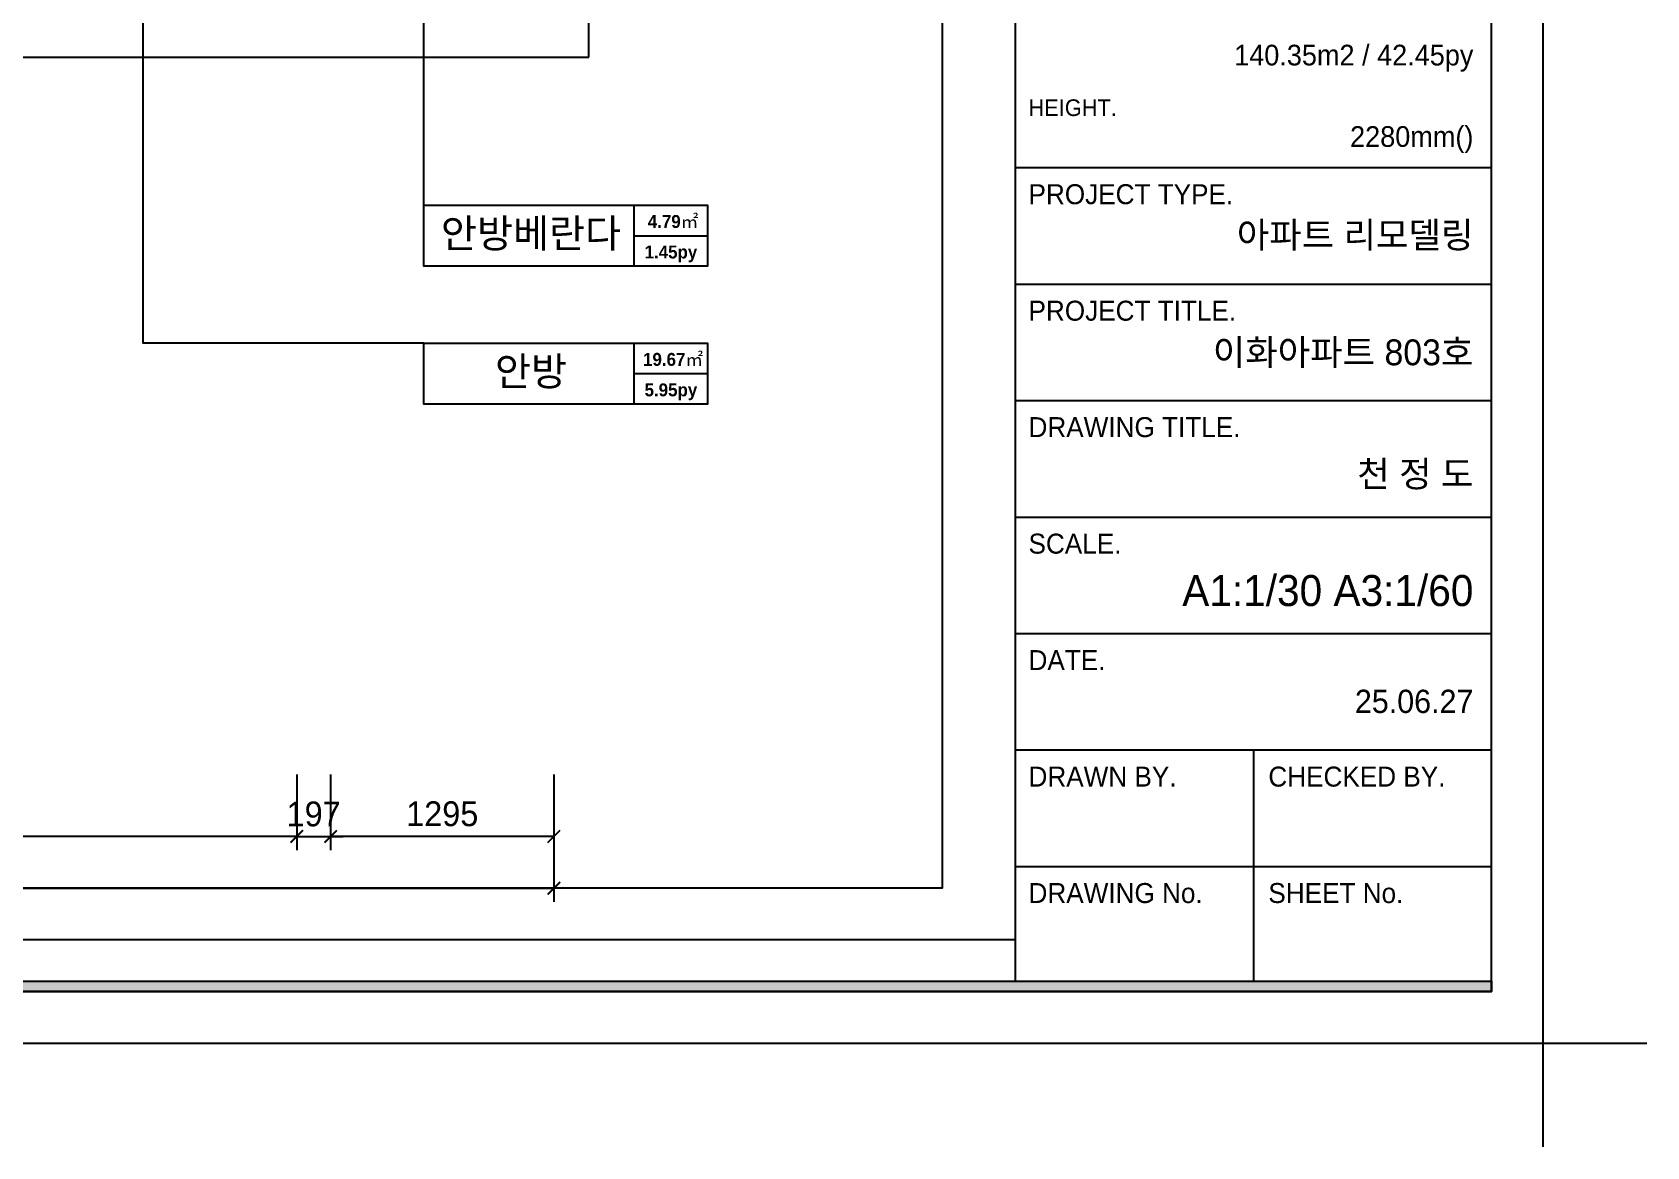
# Model space of a CAD drawing. Header units: millimetres. Extents: x 332171 to 384371, y 54317 to 89920.
# Drawn here: x 375007 to 384371, y 54317 to 60783 of the extents above; entities that cross this region are included whole.
import ezdxf
from ezdxf.enums import TextEntityAlignment as Align

# ---------------------------------------------------------------- set-up
doc = ezdxf.new("R2010")
doc.units = ezdxf.units.MM
doc.header["$LTSCALE"] = 60
for name, color, linetype in [('0-ELC TEXT', 7, 'Continuous'), ('03-TEXT', 3, 'Continuous'), ('07-DIM WAL', 5, 'Continuous'), ('2CONTINUOUS', 2, 'Continuous'), ('FORM(YOURNAME)-1', 1, 'Continuous'), ('FORM(YOURNAME)-11', 1, 'Continuous')]:
    doc.layers.add(name, color=color, linetype=linetype)
doc.styles.add('YOURNAME', font='HY울릉도M.TTF')
doc.styles.add('넥슨고딕', font='NEXONLv1GothicBold.ttf')
doc.styles.add('코레일둥고', font='Korail_Round_Gothic_Medium.ttf')
doc.dimstyles.new('YOURNAME-80', dxfattribs={"dimscale": 80, "dimtxt": 1.8, "dimasz": 0.9, "dimexe": 1, "dimexo": 3, "dimgap": 0.7, "dimtad": 1, "dimdec": 0, "dimzin": 0, "dimdsep": 46, "dimtxsty": 'YOURNAME', "dimblk": 'ARCHTICK', "dimcen": 0, "dimclrd": 1, "dimclre": 1, "dimclrt": 7, "dimadec": 0, "dimazin": 0, "dimtfac": 1, "dimtdec": 0, "dimtix": 1, "dimtmove": 2, "dimatfit": 3, "dimldrblk": 'ARCHTICK', "dimfxl": 1, "dimtolj": 1, "dimtzin": 0, "dimarcsym": 0})

# ---------------------------------------------------------------- blocks, each defined once
blk = doc.blocks.new('FORM-ELEVATION')
at = {"layer": 'FORM(YOURNAME)-11'}
h = blk.add_hatch(color=256, dxfattribs=at)
h.dxf.hatch_style = 1
h.paths.add_polyline_path([(-10309, 35708), (71691, 35708), (71691, 35508), (-10309, 35508)])
h.paths.add_polyline_path([(-10309, -21492), (71691, -21492), (71691, -21692), (-10309, -21692)])
at = {"layer": 'Defpoints', "color": 158}
for p, q in [((62481, 35508), (62481, -21492)), ((62481, -20692), (-10309, -20692))]:
    blk.add_line(p, q, dxfattribs=at)
for points in [[(-10309, -21692), (71691, -21692), (71691, 35708), (-10309, 35708)], [(-8309, 33708), (61071, 33708), (61071, -19692), (-8309, -19692)]]:
    blk.add_lwpolyline(points, close=True, dxfattribs=at)
at = {"layer": 'Defpoints', "color": 1}
blk.add_lwpolyline([(72691, -24692), (72691, -22692), (74691, -22692)], dxfattribs=at)
at = {"layer": 'FORM(YOURNAME)-11', "color": 14}
for p, q in [((62481, -5756), (71691, -5756)), ((62481, -8009), (71691, -8009)), ((62481, -10261), (71691, -10261)), ((62481, -12514), (71691, -12514)), ((62481, -14766), (71691, -14766)), ((62481, -17019), (71691, -17019)), ((67086, -17019), (67086, -21492)), ((62481, -19271), (71691, -19271))]:
    blk.add_line(p, q, dxfattribs=at)
at = {"layer": 'FORM(YOURNAME)-11', "color": 250}
blk.add_lwpolyline([(-11309, -22692), (72691, -22692), (72691, 36708), (-11309, 36708)], close=True, dxfattribs=at)
at = {"layer": 'FORM(YOURNAME)-11'}
blk.add_lwpolyline([(-10309, -21492), (71691, -21492), (71691, -21692), (-10309, -21692)], close=True, dxfattribs=at)
at = {"layer": 'FORM(YOURNAME)-11', "color": 251, "style": 'YOURNAME'}
blk.add_text('HEIGHT.', height=321.8, dxfattribs=at).set_placement((62739, -4598), align=Align.MIDDLE_LEFT)
at = {"layer": 'FORM(YOURNAME)-11', "color": 14, "style": 'YOURNAME'}
for s, height, p in [('PROJECT TYPE.', 386.14, (62739, -6271)), ('PROJECT TITLE.', 386.14, (62739, -8524)), ('DRAWING TITLE.', 386.14, (62739, -10776)), ('SCALE.', 386.1, (62739, -13029)), ('DATE.', 386.1, (62739, -15281)), ('DRAWN BY.', 386.1, (62739, -17534)), ('CHECKED BY.', 386.14, (67376, -17534)), ('DRAWING No.', 386.14, (62739, -19786)), ('SHEET No.', 386.1, (67376, -19786))]:
    blk.add_text(s, height=height, dxfattribs=at).set_placement(p, align=Align.MIDDLE_LEFT)
at = {"layer": 'FORM(YOURNAME)-11', "color": 3, "style": 'YOURNAME'}
for tag, height, p in [('1', 450, (71041, -1219)), ('2', 450, (71041, -1863)), ('3', 450, (71041, -3150)), ('4', 450, (71041, -5081)), ('5', 515, (71041, -7398)), ('6', 515, (71041, -9650)), ('7', 515, (71041, -11903)), ('8', 515, (71041, -14155)), ('9', 515, (71041, -16408)), ('10', 515, (66791, -18596)), ('11', 515, (71041, -18660)), ('12', 515, (66791, -20848)), ('13', 515, (71041, -20848))]:
    blk.add_attdef(tag, text='', height=height, dxfattribs=at).set_placement(p, align=Align.MIDDLE_RIGHT)
blk = doc.blocks.new('_ArchTick')
at = {"color": 0, "linetype": 'ByBlock', "const_width": 0.15}
blk.add_lwpolyline([(-0.5, -0.5), (0.5, 0.5)], dxfattribs=at)
blk = doc.blocks.new('*D75')
at = {"layer": '07-DIM WAL', "color": 1, "lineweight": -2}
for p, q in [((376736.9, 56477.2), (376736.9, 56037.2)), ((378031.9, 56477.2), (378031.9, 56037.2)), ((378031.9, 56117.2), (376736.9, 56117.2))]:
    blk.add_line(p, q, dxfattribs=at)
at = {"layer": 'Defpoints', "color": 0}
for p in [(376736.9, 56717.2), (378031.9, 56717.2), (376736.9, 56117.2)]:
    blk.add_point(p, dxfattribs=at)
at = {"layer": '07-DIM WAL', "color": 1, "lineweight": -2, "xscale": 72, "yscale": 72, "zscale": 72, "rotation": 180}
blk.add_blockref('_ArchTick', (376736.9, 56117.2), dxfattribs=at)
at = {"layer": '07-DIM WAL', "color": 1, "lineweight": -2, "xscale": 72, "yscale": 72, "zscale": 72}
blk.add_blockref('_ArchTick', (378031.9, 56117.2), dxfattribs=at)
at = {"layer": '07-DIM WAL', "color": 7, "insert": (377384.4, 56248), "char_height": 144, "attachment_point": 5, "style": 'YOURNAME'}
blk.add_mtext('\\A1;1295', dxfattribs=at)
blk = doc.blocks.new('*D76')
at = {"layer": '07-DIM WAL', "color": 1, "lineweight": -2}
for p, q in [((372263.4, 56477.2), (372263.4, 56037.2)), ((376540.4, 56477.2), (376540.4, 56037.2)), ((376540.4, 56117.2), (372263.4, 56117.2))]:
    blk.add_line(p, q, dxfattribs=at)
at = {"layer": 'Defpoints', "color": 0}
for p in [(372263.4, 56717.2), (376540.4, 56717.2), (372263.4, 56117.2)]:
    blk.add_point(p, dxfattribs=at)
at = {"layer": '07-DIM WAL', "color": 1, "lineweight": -2, "xscale": 72, "yscale": 72, "zscale": 72, "rotation": 180}
blk.add_blockref('_ArchTick', (372263.4, 56117.2), dxfattribs=at)
at = {"layer": '07-DIM WAL', "color": 1, "lineweight": -2, "xscale": 72, "yscale": 72, "zscale": 72}
blk.add_blockref('_ArchTick', (376540.4, 56117.2), dxfattribs=at)
at = {"layer": '07-DIM WAL', "color": 7, "insert": (374401.9, 56246.8), "char_height": 144, "attachment_point": 5, "style": 'YOURNAME'}
blk.add_mtext('\\A1;4277', dxfattribs=at)
blk = doc.blocks.new('*D81')
at = {"layer": '07-DIM WAL', "color": 1, "lineweight": -2}
for p, q in [((376540.4, 56477.2), (376540.4, 56037.2)), ((376736.9, 56477.2), (376736.9, 56037.2)), ((376540.4, 56117.2), (376468.4, 56117.2)), ((376540.4, 56117.2), (376736.9, 56117.2)), ((376736.9, 56117.2), (376808.9, 56117.2))]:
    blk.add_line(p, q, dxfattribs=at)
at = {"layer": 'Defpoints', "color": 0}
for p in [(376540.4, 56717.2), (376736.9, 56717.2), (376736.9, 56117.2)]:
    blk.add_point(p, dxfattribs=at)
at = {"layer": '07-DIM WAL', "color": 1, "lineweight": -2, "xscale": 72, "yscale": 72, "zscale": 72}
blk.add_blockref('_ArchTick', (376540.4, 56117.2), dxfattribs=at)
at = {"layer": '07-DIM WAL', "color": 1, "lineweight": -2, "xscale": 72, "yscale": 72, "zscale": 72, "rotation": 180}
blk.add_blockref('_ArchTick', (376736.9, 56117.2), dxfattribs=at)
at = {"layer": '07-DIM WAL', "color": 7, "insert": (376638.6, 56247), "char_height": 144, "attachment_point": 5, "style": 'YOURNAME'}
blk.add_mtext('\\A1;197', dxfattribs=at)
blk = doc.blocks.new('*D62')
at = {"layer": '07-DIM WAL', "color": 1, "lineweight": -2}
for p, q in [((364346.4, 56477.2), (364346.4, 55737.2)), ((378031.9, 56477.2), (378031.9, 55737.2)), ((364346.4, 55817.2), (378031.9, 55817.2))]:
    blk.add_line(p, q, dxfattribs=at)
at = {"layer": 'Defpoints', "color": 0}
for p in [(364346.4, 56717.2), (378031.9, 56717.2), (378031.9, 55817.2)]:
    blk.add_point(p, dxfattribs=at)
at = {"layer": '07-DIM WAL', "color": 1, "lineweight": -2, "xscale": 72, "yscale": 72, "zscale": 72, "rotation": 180}
blk.add_blockref('_ArchTick', (364346.4, 55817.2), dxfattribs=at)
at = {"layer": '07-DIM WAL', "color": 1, "lineweight": -2, "xscale": 72, "yscale": 72, "zscale": 72}
blk.add_blockref('_ArchTick', (378031.9, 55817.2), dxfattribs=at)
at = {"layer": '07-DIM WAL', "color": 7, "insert": (371189.1, 55948.3), "char_height": 144, "attachment_point": 5, "style": 'YOURNAME'}
blk.add_mtext('\\A1;13686', dxfattribs=at)
blk = doc.blocks.new('floorplan')
at = {"layer": '2CONTINUOUS'}
blk.add_line((384977.9, 93050.4), (384977.9, 93300.4), dxfattribs=at)
blk.add_lwpolyline([(374708.9, 89442.4), (374708.9, 91807.4), (375608.9, 91807.4), (375608.9, 93050.4), (384977.9, 93050.4)], dxfattribs=at)
blk = doc.blocks.new('CJSWJD')
blk.add_blockref('floorplan', (-6742.6, -32411.6))

msp = doc.modelspace()

# ---------------------------------------------------------------- linework, layer by layer
at = {"layer": '0-ELC TEXT'}
for p, q in [((378497.6, 59425.7), (378497.6, 59779.4)), ((378497.6, 59602.5), (378922.2, 59602.5)), ((378497.6, 58625.7), (378497.6, 58979.4)), ((378497.6, 58802.5), (378922.2, 58802.5))]:
    msp.add_line(p, q, dxfattribs=at)
for points in [[(377277.6, 58979.4), (375650.2, 58979.4), (375650.2, 61291.6)], [(377277.6, 59779.4), (377277.6, 61291.6)]]:
    msp.add_lwpolyline(points, dxfattribs=at)
for points in [[(377277.6, 59779.4), (378922.2, 59779.4), (378922.2, 59425.7), (377277.6, 59425.7)], [(377277.6, 58979.4), (378922.2, 58979.4), (378922.2, 58625.7), (377277.6, 58625.7)]]:
    msp.add_lwpolyline(points, close=True, dxfattribs=at)

# ---------------------------------------------------------------- block references
msp.add_blockref('CJSWJD', (0, 0))
at = {"layer": 'FORM(YOURNAME)-1'}
ref = msp.add_blockref('FORM-ELEVATION', (361963.4, 61724.8), dxfattribs=dict(at, xscale=0.3000000000000002, yscale=0.3000000000000002, zscale=0.3000000000000002))
ref.add_attrib('9', '25.06.27', dxfattribs={"layer": 'FORM(YOURNAME)-11', "color": 3, "height": 135, "style": 'YOURNAME'}).set_placement((383365.6, 56901.1), align=Align.MIDDLE_RIGHT)
ref.add_attrib('8', 'A1:1/30 A3:1/60', dxfattribs={"layer": 'FORM(YOURNAME)-11', "color": 3, "height": 180, "style": 'YOURNAME'}).set_placement((383365.6, 57544), align=Align.MIDDLE_RIGHT)
ref.add_attrib('7', '천 정 도', dxfattribs={"layer": 'FORM(YOURNAME)-11', "color": 3, "height": 150, "style": 'YOURNAME'}).set_placement((383365.6, 58220.6), align=Align.MIDDLE_RIGHT)
ref.add_attrib('6', '이화아파트 803호', dxfattribs={"layer": 'FORM(YOURNAME)-11', "color": 3, "height": 150, "style": 'YOURNAME'}).set_placement((383365.6, 58926), align=Align.MIDDLE_RIGHT)
ref.add_attrib('5', '아파트 리모델링', dxfattribs={"layer": 'FORM(YOURNAME)-11', "color": 3, "height": 150, "style": 'YOURNAME'}).set_placement((383365.6, 59606.8), align=Align.MIDDLE_RIGHT)
ref.add_attrib('3', '140.35m2 / 42.45py', dxfattribs={"layer": 'FORM(YOURNAME)-11', "color": 3, "height": 120, "style": 'YOURNAME'}).set_placement((383365.6, 60650.5), align=Align.MIDDLE_RIGHT)
ref.add_attrib('4', '2280mm()', dxfattribs={"layer": 'FORM(YOURNAME)-11', "color": 3, "height": 120, "style": 'YOURNAME'}).set_placement((383365.6, 60178.1), align=Align.MIDDLE_RIGHT)

# ---------------------------------------------------------------- texts
at = {"layer": '03-TEXT'}
for s, height, style, p in [('안방베란다', 166.67, '코레일둥고', (377899.4, 59533.1)), ('4.79㎡', 75, '넥슨고딕', (378723.2, 59647.6)), ('1.45py', 75, '넥슨고딕', (378710.8, 59470.7)), ('안방', 166.67, '코레일둥고', (377899.4, 58733.1)), ('19.67㎡', 75, '넥슨고딕', (378723.2, 58847.6)), ('5.95py', 75, '넥슨고딕', (378710.8, 58670.7))]:
    msp.add_text(s, height=height, dxfattribs=dict(at, style=style)).set_placement(p, align=Align.CENTER)

# ---------------------------------------------------------------- dimensions: what is measured, and where the dimension line sits
at = {"layer": '07-DIM WAL'}
for base, p1, p2, picture, middle in [((378031.9151, 55817.2356), (364346.3589, 56717.2356), (378031.9151, 56717.2356), '*D62', (371189.137, 55948.3036)), ((372263.4, 56117.2), (376540.4, 56717.2), (372263.4, 56717.2), '*D76', (374401.9, 56246.8)), ((376736.9151, 56117.2356), (376540.3589, 56717.2356), (376736.9151, 56717.2356), '*D81', (376638.637, 56246.9613)), ((376736.9, 56117.2), (378031.9, 56717.2), (376736.9, 56717.2), '*D75', (377384.4, 56248))]:
    dim = msp.add_linear_dim(base=base, p1=p1, p2=p2, dimstyle='YOURNAME-80', dxfattribs=at)
    dim.commit()
    dim.dimension.update_dxf_attribs({"geometry": picture, "text_midpoint": middle})

doc.saveas('drawing.dxf')
